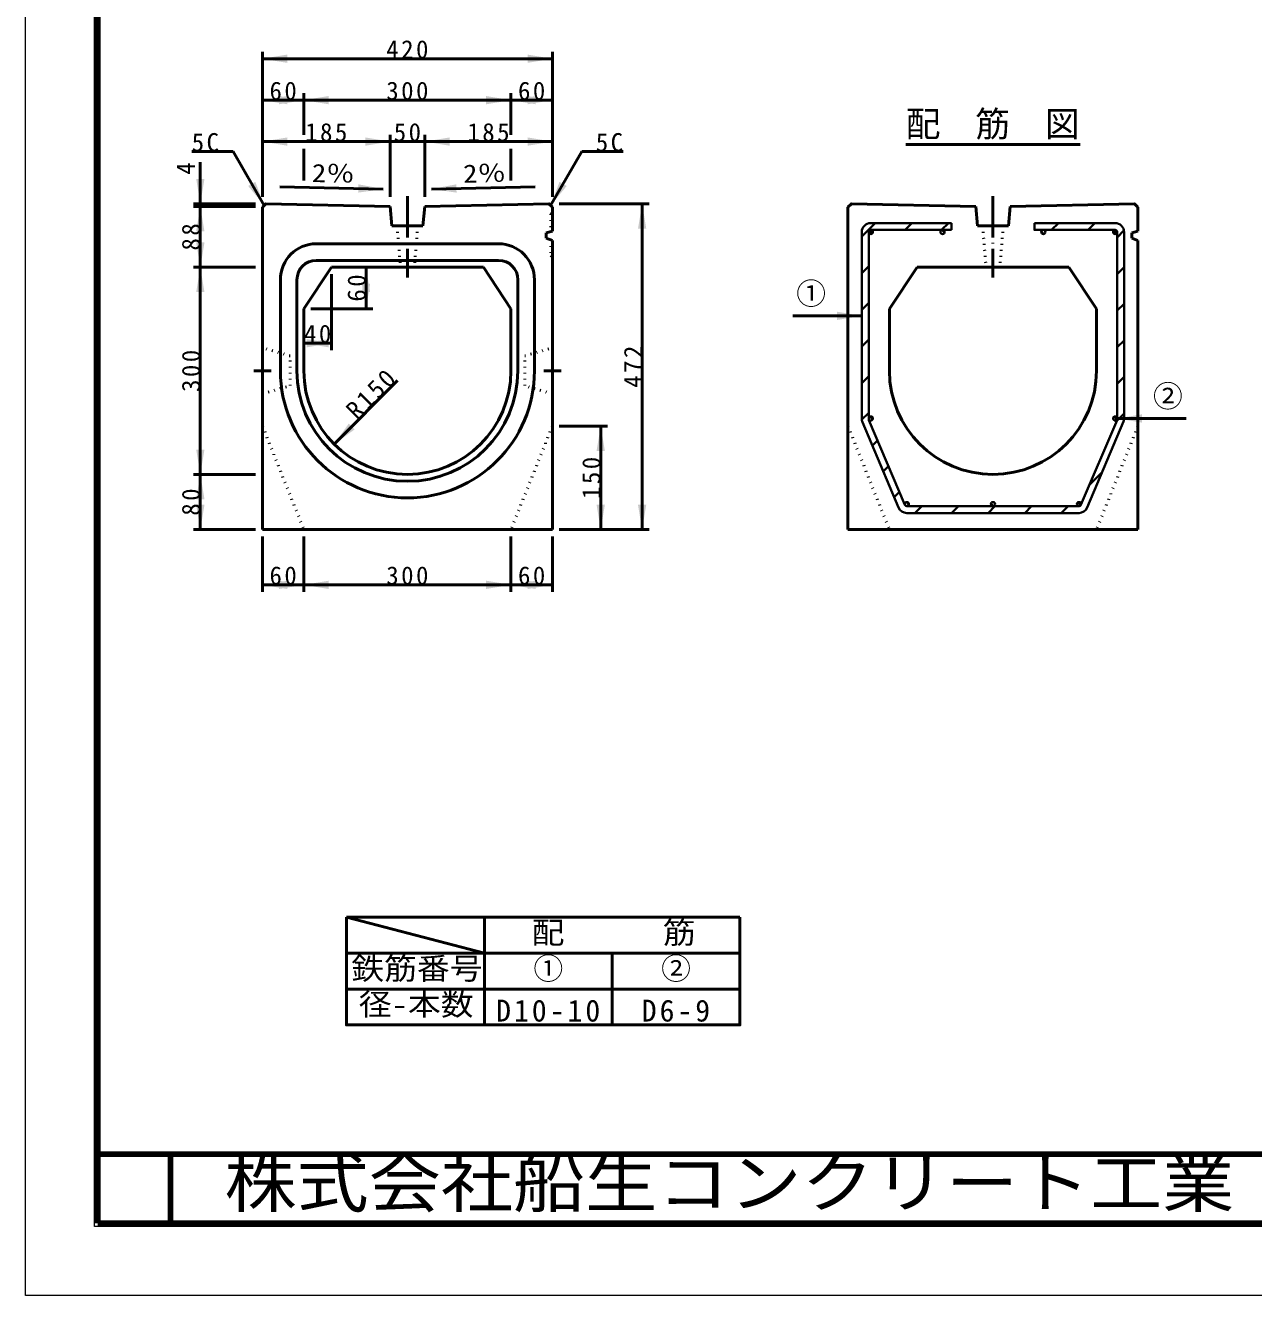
# Model space of a CAD drawing. Units: millimetres, scale not verified. Extents: x -2102 to 2102, y -1485 to 1485.
# Drawn here: x -2102 to -323, y -1485 to 355 of the extents above; entities that cross this region are included whole.
import ezdxf
from ezdxf.enums import TextEntityAlignment as Align

# ---------------------------------------------------------------- set-up
doc = ezdxf.new("R2010")
doc.units = ezdxf.units.MM
doc.header["$LTSCALE"] = 5
doc.linetypes.add('DOTTED', pattern=[1.75, 0.25, -1.5])
doc.linetypes.add('LONG_DASHED_DOTTED', pattern=[15.25, 12, -1.5, 0.25, -1.5])
doc.layers.add('0-0_V-nasSTD', color=7, linetype='Continuous', lineweight=35)
doc.layers.add('0-1_0', color=7, linetype='Continuous', lineweight=50)
doc.styles.add('ＭＳ ゴシック', font='')
doc.styles.get('ＭＳ ゴシック').set_extended_font_data('MS Gothic')

msp = doc.modelspace()

# ---------------------------------------------------------------- linework, layer by layer
at = {"layer": '0-0_V-nasSTD', "lineweight": 100}
for p, q in [((-1997.5, 1380), (-1997.5, -1380)), ((-1892.5, -1280), (-1892.5, -1380)), ((-1997.5, -1380), (1997.5, -1380))]:
    msp.add_line(p, q, dxfattribs=at)
at = {"layer": '0-0_V-nasSTD', "lineweight": 50}
for p, q in [((-1699.102, 175.981), (-1699.102, 129.981)), ((-1399.102, 175.981), (-1399.102, 129.981)), ((-1637.5, -937), (-1637.5, -989)), ((-1437.5, -937), (-1637.5, -937)), ((-1252.5, -937), (-1437.5, -937)), ((-1067.5, -937), (-1252.5, -937)), ((-1067.5, -989), (-1067.5, -937)), ((-1637.5, -989), (-1637.5, -1041)), ((-1437.5, -989), (-1637.5, -989)), ((-1437.5, -1041), (-1437.5, -989)), ((-1252.5, -989), (-1067.5, -989)), ((-1437.5, -1041), (-1637.5, -1041))]:
    msp.add_line(p, q, dxfattribs=at)
at = {"layer": '0-0_V-nasSTD'}
for p, q in [((-890.906, 48.794), (-871.319, 68.38)), ((-890.906, 55.38), (-890.906, -214.919)), ((-880.906, 55.38), (-880.906, -216.07)), ((-879.883, 57.637), (-875.65, 53.403)), ((-760.906, 68.38), (-877.906, 68.38)), ((-760.906, 58.38), (-877.906, 58.38)), ((-828.286, 58.38), (-818.286, 68.38)), ((-775.253, 58.38), (-765.253, 68.38)), ((-774.501, 58.321), (-770.965, 54.785)), ((-760.906, 68.38), (-760.906, 58.38)), ((-640.906, 68.38), (-523.906, 68.38)), ((-630.826, 56.067), (-627.219, 52.46)), ((-616.154, 58.38), (-606.154, 68.38)), ((-563.121, 58.38), (-553.121, 68.38)), ((-526.109, 57.416), (-521.87, 53.177)), ((-520.906, 47.563), (-511.064, 57.404)), ((-520.906, 55.38), (-520.906, -216.07)), ((-510.906, -214.001), (-510.906, 55.38)), ((-890.906, -4.239), (-880.906, 5.761)), ((-520.906, -5.47), (-510.906, 4.53)), ((-890.906, -57.272), (-880.906, -47.272)), ((-520.906, -58.503), (-510.906, -48.503)), ((-890.906, -110.305), (-880.906, -100.305)), ((-520.906, -111.536), (-510.906, -101.536)), ((-890.906, -163.338), (-880.906, -153.338)), ((-520.906, -164.569), (-510.906, -154.569)), ((-890.832, -216.298), (-880.906, -206.371)), ((-889.879, -219.982), (-837.576, -343.682)), ((-889.879, -219.982), (-889.879, -219.982)), ((-828.381, -339.797), (-880.665, -217.248)), ((-880.665, -217.248), (-880.665, -217.248)), ((-879.086, -211.861), (-875.148, -215.8)), ((-573.431, -339.797), (-521.146, -217.248)), ((-511.92, -219.034), (-564.256, -343.653)), ((-525.384, -212.009), (-521.295, -216.098)), ((-521.589, -218.286), (-510.906, -207.602)), ((-521.146, -217.208), (-521.146, -217.208)), ((-511.92, -219.034), (-511.92, -219.034)), ((-875.497, -253.996), (-868.13, -246.629)), ((-859.738, -291.269), (-852.27, -283.802)), ((-561.052, -310.781), (-542.775, -292.504)), ((-843.978, -328.542), (-836.411, -320.975)), ((-837.576, -343.682), (-837.576, -343.682)), ((-828.381, -339.797), (-828.381, -339.797)), ((-828.381, -339.797), (-828.381, -339.797)), ((-826.013, -335.645), (-822.647, -339.011)), ((-825.621, -341.62), (-576.191, -341.62)), ((-814.022, -351.62), (-804.022, -341.62)), ((-760.989, -351.62), (-750.989, -341.62)), ((-707.956, -351.62), (-697.956, -341.62)), ((-703.758, -337.691), (-699.977, -341.472)), ((-654.923, -351.62), (-644.923, -341.62)), ((-601.89, -351.62), (-591.89, -341.62)), ((-577.968, -336.202), (-573.774, -340.397)), ((-573.431, -339.796), (-573.431, -339.796)), ((-564.256, -343.653), (-564.256, -343.653)), ((-825.603, -351.62), (-576.241, -351.62))]:
    msp.add_line(p, q, dxfattribs=at)
at = {"layer": '0-0_V-nasSTD', "lineweight": 18}
for points in [[(-2102.5, -1485), (-2102.5, 1485), (2102.5, 1485), (2102.5, -1485)], [(-2002.5, -1385), (-2002.5, 1385), (2002.5, 1385), (2002.5, -1385)]]:
    msp.add_lwpolyline(points, close=True, dxfattribs=at)
at = {"layer": '0-0_V-nasSTD'}
msp.add_lwpolyline([(-640.906, 68.38), (-640.906, 58.38), (-523.906, 58.38)], dxfattribs=at)
at = {"layer": '0-0_V-nasSTD', "lineweight": 50}
for points in [[(-1637.5, -937), (-1437.5, -989), (-1437.5, -937)], [(-1437.5, -1093), (-1437.5, -1041), (-1437.5, -989), (-1437.5, -1041), (-1252.5, -1041), (-1252.5, -989), (-1437.5, -989)], [(-1252.5, -1041), (-1252.5, -989), (-1252.5, -1041)], [(-1252.5, -1041), (-1067.5, -1041), (-1067.5, -989)], [(-1252.5, -1093), (-1067.5, -1093), (-1067.5, -1041), (-1067.5, -989)], [(-1067.5, -1093), (-1067.5, -1041), (-1067.5, -989), (-1067.5, -1041)], [(-1637.5, -1041), (-1637.5, -1093), (-1437.5, -1093)], [(-1437.5, -1093), (-1437.5, -1041), (-1437.5, -1093)], [(-1437.5, -1093), (-1252.5, -1093), (-1252.5, -1041)], [(-1252.5, -1093), (-1252.5, -1041), (-1252.5, -1093)], [(-1067.5, -1093), (-1067.5, -1041), (-1067.5, -1093)]]:
    msp.add_lwpolyline(points, dxfattribs=at)
at = {"layer": '0-0_V-nasSTD'}
for centre in [(-877.906, 55.38), (-773.906, 55.38), (-627.906, 55.38), (-523.906, 55.38), (-877.906, -214.62), (-523.906, -214.62), (-825.621, -338.62), (-700.906, -338.62), (-576.191, -338.62)]:
    msp.add_circle(centre, 3, dxfattribs=at)
for centre, radius, start, end in [((-877.906, 55.38), 13, 90, 180), ((-877.906, 55.38), 3, 90, 180), ((-877.906, 55.38), 3, 90, 180), ((-523.906, 55.38), 13, 0, 90), ((-523.906, 55.38), 3, 0, 90), ((-523.906, 55.38), 3, 0, 90), ((-877.906, -214.919), 13, 180, 202.91963), ((-877.906, -214.919), 13, 180, 202.91963), ((-877.906, -216.07), 3, 180, 203.10504), ((-877.906, -216.07), 3, 180, 203.10504), ((-523.906, -216.07), 3, 336.89496, 0), ((-523.906, -214.001), 13, 337.21925, 0), ((-523.906, -214.001), 13, 357.27086, 0), ((-825.603, -338.62), 13, 202.91963, 270), ((-825.621, -338.62), 3, 203.10504, 270), ((-825.621, -338.62), 3, 203.10504, 270), ((-825.621, -338.62), 3, 203.10504, 270), ((-576.241, -338.62), 13, 270, 337.21925), ((-576.191, -338.62), 3, 270, 336.90127), ((-576.191, -338.62), 3, 270, 336.90127), ((-576.191, -338.62), 3, 270, 336.90127)]:
    msp.add_arc(centre, radius, start, end, dxfattribs=at)
for points in [[(-1759.102, 306.38), (-1723.102, 300.38), (-1723.102, 312.38)], [(-1375.102, 300.38), (-1375.102, 312.38), (-1339.102, 306.38)], [(-1759.102, 246.38), (-1723.102, 240.38), (-1723.102, 252.38)], [(-1735.102, 240.38), (-1735.102, 252.38), (-1699.102, 246.38)], [(-1699.102, 246.38), (-1663.102, 240.38), (-1663.102, 252.38)], [(-1435.102, 240.38), (-1435.102, 252.38), (-1399.102, 246.38)], [(-1399.102, 246.38), (-1363.102, 240.38), (-1363.102, 252.38)], [(-1375.102, 240.38), (-1375.102, 252.38), (-1339.102, 246.38)], [(-1759.102, 186.38), (-1723.102, 180.38), (-1723.102, 192.38)], [(-1610.102, 180.38), (-1610.102, 192.38), (-1574.102, 186.38)], [(-1524.102, 186.38), (-1488.102, 180.38), (-1488.102, 192.38)], [(-1375.102, 180.38), (-1375.102, 192.38), (-1339.102, 186.38)], [(-1855.102, 132.38), (-1849.102, 96.38), (-1843.102, 132.38)], [(-1779.799, 122.057), (-1769.406, 128.057), (-1756.602, 93.88)], [(-1620.252, 112.479), (-1619.993, 124.476), (-1584.131, 117.7)], [(-1514.074, 117.7), (-1478.212, 124.476), (-1477.953, 112.479)], [(-1341.602, 93.88), (-1328.799, 128.057), (-1318.406, 122.057)], [(-1855.102, 56.38), (-1849.102, 92.38), (-1843.102, 56.38)], [(-1215.102, 60.38), (-1209.102, 96.38), (-1203.102, 60.38)], [(-1855.102, 40.38), (-1849.102, 4.38), (-1843.102, 40.38)], [(-1855.102, -31.62), (-1849.102, 4.38), (-1843.102, -31.62)], [(-1615.102, -31.62), (-1609.102, 4.38), (-1603.102, -31.62)], [(-1615.102, -19.62), (-1609.102, -55.62), (-1603.102, -19.62)], [(-926.906, -72.035), (-926.906, -60.035), (-890.906, -66.035)], [(-1699.102, -105.62), (-1663.102, -111.62), (-1663.102, -99.62)], [(-1695.102, -111.62), (-1695.102, -99.62), (-1659.102, -105.62)], [(-520.906, -214.62), (-484.906, -220.62), (-484.906, -208.62)], [(-1655.168, -251.686), (-1633.955, -221.987), (-1625.47, -230.472)], [(-1275.102, -261.62), (-1269.102, -225.62), (-1263.102, -261.62)], [(-1855.102, -259.62), (-1849.102, -295.62), (-1843.102, -259.62)], [(-1855.102, -331.62), (-1849.102, -295.62), (-1843.102, -331.62)], [(-1855.102, -339.62), (-1849.102, -375.62), (-1843.102, -339.62)], [(-1275.102, -339.62), (-1269.102, -375.62), (-1263.102, -339.62)], [(-1215.102, -339.62), (-1209.102, -375.62), (-1203.102, -339.62)], [(-1759.102, -455.62), (-1723.102, -461.62), (-1723.102, -449.62)], [(-1735.102, -461.62), (-1735.102, -449.62), (-1699.102, -455.62)], [(-1699.102, -455.62), (-1663.102, -461.62), (-1663.102, -449.62)], [(-1435.102, -461.62), (-1435.102, -449.62), (-1399.102, -455.62)], [(-1399.102, -455.62), (-1363.102, -461.62), (-1363.102, -449.62)], [(-1375.102, -461.62), (-1375.102, -449.62), (-1339.102, -455.62)]]:
    msp.add_solid(points, dxfattribs=at)
at = {"layer": '0-1_0'}
for p, q in [((-1759.102, 106.38), (-1759.102, 316.38)), ((-1339.102, 106.38), (-1339.102, 316.38)), ((-1759.102, 306.38), (-1339.102, 306.38)), ((-1699.102, 196.38), (-1699.102, 256.38)), ((-1399.102, 196.38), (-1399.102, 256.38)), ((-1759.102, 186.38), (-1574.102, 186.38)), ((-1574.102, 106.38), (-1574.102, 196.38)), ((-1574.102, 186.38), (-1524.102, 186.38)), ((-1524.102, 106.38), (-1524.102, 196.38)), ((-1524.102, 186.38), (-1339.102, 186.38)), ((-1801.602, 171.823), (-1861.602, 171.823)), ((-1801.602, 171.823), (-1756.602, 93.88)), ((-1296.602, 171.823), (-1341.602, 93.88)), ((-1296.602, 171.823), (-1236.602, 171.823)), ((-827.309, 182.38), (-574.503, 182.38)), ((-1849.102, 156.38), (-1849.102, 96.38)), ((-1584.131, 117.7), (-1734.096, 120.942)), ((-1514.074, 117.7), (-1364.109, 120.942)), ((-1769.102, 96.38), (-1859.102, 96.38)), ((-1769.102, 92.38), (-1859.102, 92.38)), ((-1849.102, 92.38), (-1849.102, 96.38)), ((-1849.102, 4.38), (-1849.102, 92.38)), ((-1574.102, 92.38), (-1571.602, 64.38)), ((-1524.102, 92.38), (-1526.602, 64.38)), ((-1329.102, 96.38), (-1199.102, 96.38)), ((-1209.102, -375.62), (-1209.102, 96.38)), ((-725.906, 92.38), (-723.406, 64.38)), ((-675.906, 92.38), (-678.406, 64.38)), ((-1759.102, -375.62), (-1759.102, 91.38)), ((-1339.102, 56.395), (-1339.102, 91.38)), ((-910.906, -375.62), (-910.906, 91.38)), ((-490.906, 56.395), (-490.906, 91.38)), ((-1571.602, 64.38), (-1526.602, 64.38)), ((-1348.102, 54.38), (-1339.102, 56.395)), ((-723.406, 64.38), (-678.406, 64.38)), ((-499.906, 54.38), (-490.906, 56.395)), ((-1417.102, 38.38), (-1681.102, 38.38)), ((-1348.102, 46.38), (-1348.102, 54.38)), ((-1348.102, 46.38), (-1339.102, 43.022)), ((-1339.102, -375.62), (-1339.102, 43.022)), ((-499.906, 46.38), (-499.906, 54.38)), ((-499.906, 46.38), (-490.906, 43.022)), ((-490.906, -375.62), (-490.906, 43.022)), ((-1769.102, 4.38), (-1859.102, 4.38)), ((-1659.102, 4.38), (-1699.102, -55.62)), ((-1417.102, 14.38), (-1681.102, 14.38)), ((-1659.102, 4.38), (-1439.102, 4.38)), ((-1609.102, -55.62), (-1609.102, 4.38)), ((-1439.102, 4.38), (-1399.102, -55.62)), ((-810.906, 4.38), (-850.906, -55.62)), ((-810.906, 4.38), (-590.906, 4.38)), ((-590.906, 4.38), (-550.906, -55.62)), ((-1733.102, -13.62), (-1733.102, -145.62)), ((-1709.102, -13.62), (-1709.102, -145.62)), ((-1659.102, -5.62), (-1659.102, -115.62)), ((-1389.102, -145.62), (-1389.102, -13.62)), ((-1365.102, -145.62), (-1365.102, -13.62)), ((-1699.102, -55.62), (-1699.102, -145.62)), ((-1689.102, -55.62), (-1599.102, -55.62)), ((-1399.102, -55.62), (-1399.102, -145.62)), ((-990.906, -66.035), (-890.906, -66.035)), ((-850.906, -55.62), (-850.906, -145.62)), ((-550.906, -55.62), (-550.906, -145.62)), ((-1699.102, -105.62), (-1659.102, -105.62)), ((-1655.168, -251.686), (-1563.245, -159.762)), ((-420.906, -214.62), (-520.906, -214.62)), ((-1329.102, -225.62), (-1259.102, -225.62)), ((-1269.102, -375.62), (-1269.102, -225.62)), ((-1769.102, -295.62), (-1859.102, -295.62)), ((-1769.102, -375.62), (-1859.102, -375.62)), ((-1759.102, -375.62), (-1339.102, -375.62)), ((-1759.102, -385.62), (-1759.102, -465.62)), ((-1699.102, -385.62), (-1699.102, -465.62)), ((-1399.102, -385.62), (-1399.102, -465.62)), ((-1339.102, -385.62), (-1339.102, -465.62)), ((-1329.102, -375.62), (-1199.102, -375.62)), ((-910.906, -375.62), (-490.906, -375.62))]:
    msp.add_line(p, q, dxfattribs=at)
at = {"layer": '0-1_0', "linetype": 'LONG_DASHED_DOTTED'}
for p, q in [((-1549.102, 107.38), (-1549.102, -10.62)), ((-700.906, 107.38), (-700.906, -10.62)), ((-1746.602, -145.62), (-1771.602, -145.62)), ((-1351.602, -145.62), (-1326.602, -145.62))]:
    msp.add_line(p, q, dxfattribs=at)
at = {"layer": '0-1_0', "linetype": 'DOTTED'}
for p, q in [((-1341.402, 81.38), (-1339.102, 83.68)), ((-1341.402, 81.38), (-1341.402, 55.88)), ((-1564.102, 64.38), (-1559.102, 4.38)), ((-1534.102, 64.38), (-1539.102, 4.38)), ((-715.906, 64.38), (-710.906, 4.38)), ((-685.906, 64.38), (-690.906, 4.38)), ((-1759.102, -225.62), (-1699.102, -375.62)), ((-1339.102, -225.62), (-1399.102, -375.62)), ((-910.906, -225.62), (-850.906, -375.62)), ((-490.906, -225.62), (-550.906, -375.62))]:
    msp.add_line(p, q, dxfattribs=at)
at = {"layer": '0-1_0', "lineweight": 100}
msp.add_line((-1997.5, -1280), (1997.5, -1280), dxfattribs=at)
at = {"layer": '0-1_0'}
for points in [[(-1759.102, 246.38), (-1699.102, 246.38), (-1399.102, 246.38), (-1339.102, 246.38)], [(-1574.102, 92.38), (-1754.102, 96.38), (-1759.102, 91.38)], [(-1524.102, 92.38), (-1344.102, 96.38), (-1339.102, 91.38)], [(-725.906, 92.38), (-905.906, 96.38), (-910.906, 91.38)], [(-675.906, 92.38), (-495.906, 96.38), (-490.906, 91.38)], [(-1849.102, -375.62), (-1849.102, -295.62), (-1849.102, 4.38)], [(-1759.102, -455.62), (-1699.102, -455.62), (-1399.102, -455.62), (-1339.102, -455.62)]]:
    msp.add_lwpolyline(points, dxfattribs=at)
at = {"layer": '0-1_0', "linetype": 'DOTTED'}
msp.add_lwpolyline([(-1341.402, 43.88), (-1341.402, 21.38), (-1339.102, 19.08)], dxfattribs=at)
for points in [[(-1719.102, -124.12), (-1759.102, -112.12), (-1759.102, -179.12), (-1719.102, -167.12)], [(-1379.102, -124.12), (-1339.102, -112.12), (-1339.102, -179.12), (-1379.102, -167.12)]]:
    msp.add_lwpolyline(points, close=True, dxfattribs=at)
at = {"layer": '0-1_0'}
for centre, radius, start, end in [((-1681.102, -13.62), 52, 90, 180), ((-1417.102, -13.62), 52, 0, 90), ((-1681.102, -13.62), 28, 90, 180), ((-1417.102, -13.62), 28, 0, 90), ((-1549.102, -145.62), 184, 180, 270), ((-1549.102, -145.62), 160, 180, 270), ((-1549.102, -145.62), 150, 180, 270), ((-1549.102, -145.62), 150, 270, 0), ((-1549.102, -145.62), 184, 270, 0), ((-1549.102, -145.62), 160, 270, 0), ((-700.906, -145.62), 150, 180, 270), ((-700.906, -145.62), 150, 270, 0)]:
    msp.add_arc(centre, radius, start, end, dxfattribs=at)

# ---------------------------------------------------------------- texts
at = {"layer": '0-0_V-nasSTD', "style": 'ＭＳ ゴシック'}
for s, height, p in [('配\u3000筋\u3000図', 36.95, (-827.309, 182.38)), ('①', 31.67, (-985.906, -59.035)), ('②', 31.67, (-469.106, -207.62)), ('①', 31.67, (-1366.6, -1036.6)), ('②', 31.67, (-1181.6, -1036.6))]:
    msp.add_text(s, height=height, dxfattribs=at).set_placement(p, align=Align.BOTTOM_LEFT)
msp.add_text('4', height=26.39, rotation=90, dxfattribs=at).set_placement((-1849.102, 138.38), align=Align.BOTTOM_LEFT)
at = {"layer": '0-0_V-nasSTD', "style": 'ＭＳ ゴシック', "width": 1.15}
for rotation, p in [(358.761, (-1687.907, 119.943)), (1.239, (-1467.885, 118.698))]:
    msp.add_text('2％', height=26.39, rotation=rotation, dxfattribs=at).set_placement(p, align=Align.BOTTOM_LEFT)
at = {"layer": '0-0_V-nasSTD', "style": 'ＭＳ ゴシック', "width": 1.1}
for s, height, p in [('配\u3000\u3000\u3000筋', 31.67, (-1369.14, -984.6)), ('鉄筋番号', 31.67, (-1630.38, -1036.6)), ('径-本数', 31.67, (-1619.58, -1088.6)), ('株式会社船生コンクリート工業', 69.65, (-1814.221, -1377.45))]:
    msp.add_text(s, height=height, dxfattribs=at).set_placement(p, align=Align.BOTTOM_LEFT)
at = {"layer": '0-0_V-nasSTD', "attachment_point": 7, "style": 'ＭＳ ゴシック'}
for s, insert, char_height in [('\\T1.2;420', (-1579.702, 306.38), 26.39), ('\\T1.2;60', (-1748.902, 246.38), 26.39), ('\\T1.2;300', (-1579.702, 246.38), 26.39), ('\\T1.2;60', (-1388.902, 246.38), 26.39), ('\\T1.2;185', (-1697.202, 186.38), 26.39), ('\\T1.2;50', (-1568.902, 186.38), 26.39), ('\\T1.2;185', (-1462.202, 186.38), 26.39), ('\\T1.2;5C', (-1861.602, 171.823), 26.39), ('\\T1.2;5C', (-1276.202, 171.823), 26.39), ('\\T1.2;40', (-1698.902, -105.62), 26.39), ('\\T1.2;60', (-1748.902, -455.62), 26.39), ('\\T1.2;300', (-1579.702, -455.62), 26.39), ('\\T1.2;60', (-1388.902, -455.62), 26.39), ('\\T1.2;D10-10', (-1420.6, -1088.6), 31.67), ('\\T1.2;D6-9', (-1209.68, -1088.6), 31.67)]:
    msp.add_mtext(s, dxfattribs=dict(at, insert=insert, char_height=char_height))
at = {"layer": '0-0_V-nasSTD', "char_height": 26.39, "attachment_point": 7, "style": 'ＭＳ ゴシック'}
for s, insert, rotation in [('\\T1.2;88', (-1849.102, 28.58), 90), ('\\T1.2;60', (-1609.102, -45.42), 90), ('\\T1.2;300', (-1849.102, -176.22), 90), ('\\T1.2;472', (-1209.102, -170.22), 90), ('\\T1.2;R150', (-1621.793, -218.31), 45), ('\\T1.2;150', (-1269.102, -331.22), 90), ('\\T1.2;80', (-1849.102, -355.42), 90)]:
    msp.add_mtext(s, dxfattribs=dict(at, insert=insert, rotation=rotation))

doc.saveas('drawing.dxf')
